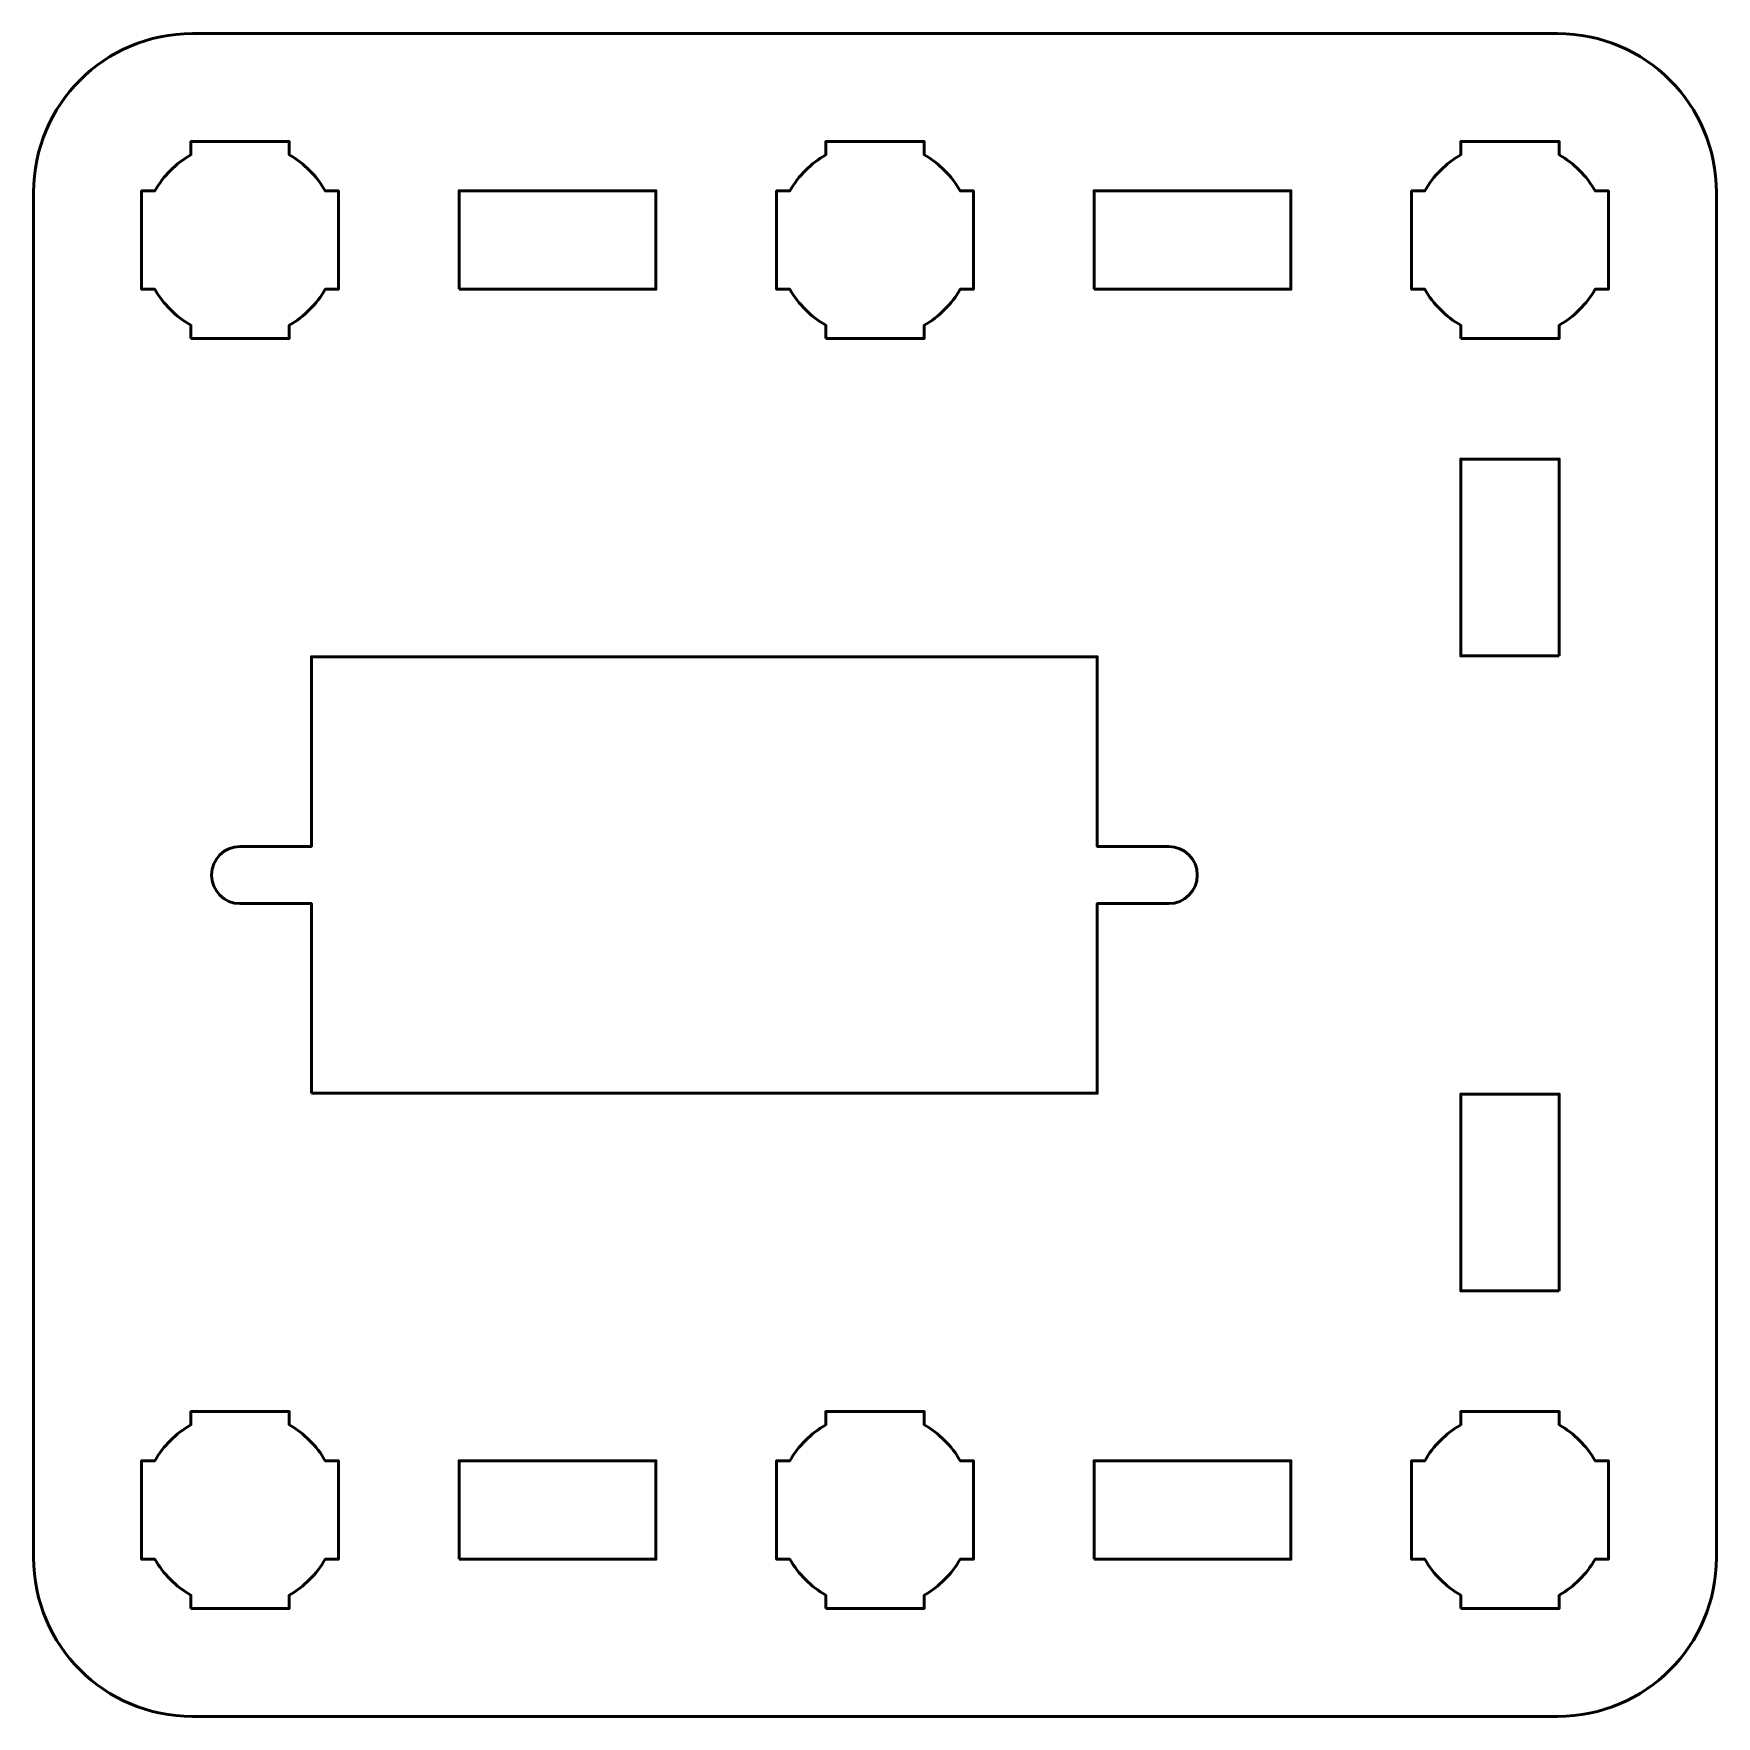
# Model space of a CAD drawing. Header units: centimetres. Extents: x -13.2 to 8.2, y 2.5 to 7.8.
# Drawn here: x -13.15 to -7.85, y 2.5 to 7.8 of the extents above; entities that cross this region are included whole.
import ezdxf

# ---------------------------------------------------------------- set-up
doc = ezdxf.new("R2010")
doc.units = ezdxf.units.CM
doc.header["$MEASUREMENT"] = 0
doc.layers.add('Layer 1', color=7, linetype='Continuous')

msp = doc.modelspace()

# ---------------------------------------------------------------- linework, layer by layer
at = {"layer": 'Layer 1', "lineweight": 53}
for points, knots in [([(-13.15001, 3.20017), (-13.15001, 3.20017), (-13.15003, 3.00006), (-13.15003, 3.00006), (-13.15003, 3.00006), (-13.15003, 2.72306), (-12.92694, 2.49997), (-12.64994, 2.49997), (-12.64994, 2.49997), (-12.64994, 2.49997), (-8.35007, 2.49997), (-8.35007, 2.49997), (-8.35007, 2.49997), (-8.07293, 2.49997), (-7.84997, 2.72306), (-7.84997, 3.00006), (-7.84997, 3.00006), (-7.84997, 3.00006), (-7.84997, 7.29993), (-7.84997, 7.29993), (-7.84997, 7.29993), (-7.84997, 7.57707), (-8.07293, 7.80003), (-8.35007, 7.80003), (-8.35007, 7.80003), (-8.35007, 7.80003), (-12.64994, 7.80003), (-12.64994, 7.80003), (-12.64994, 7.80003), (-12.92694, 7.80003), (-13.15003, 7.57707), (-13.15003, 7.29993), (-13.15003, 7.29993), (-13.15003, 7.29993), (-13.15003, 5.53445), (-13.15003, 5.53445), (-13.15003, 5.53445), (-13.15003, 5.53445), (-13.15001, 3.20017), (-13.15001, 3.20017)], [0, 0, 0, 0, 0.1, 0.1, 0.1, 0.1, 0.2, 0.2, 0.2, 0.2, 0.3, 0.3, 0.3, 0.3, 0.4, 0.4, 0.4, 0.4, 0.5, 0.5, 0.5, 0.5, 0.6, 0.6, 0.6, 0.6, 0.7, 0.7, 0.7, 0.7, 0.8, 0.8, 0.8, 0.8, 0.9, 0.9, 0.9, 0.9, 1, 1, 1, 1]), ([(-12.65493, 6.84), (-12.65493, 6.84), (-12.65493, 6.88145), (-12.65493, 6.88145), (-12.65493, 6.88145), (-12.70206, 6.90865), (-12.74124, 6.94794), (-12.76844, 6.99493), (-12.76844, 6.99493), (-12.76844, 6.99493), (-12.81, 6.99493), (-12.81, 6.99493), (-12.81, 6.99493), (-12.81, 6.99493), (-12.81, 7.15), (-12.81, 7.15), (-12.81, 7.15), (-12.81, 7.15), (-12.81, 7.30492), (-12.81, 7.30492), (-12.81, 7.30492), (-12.81, 7.30492), (-12.76844, 7.30492), (-12.76844, 7.30492), (-12.76844, 7.30492), (-12.74124, 7.35206), (-12.70206, 7.39121), (-12.65493, 7.4184), (-12.65493, 7.4184), (-12.65493, 7.4184), (-12.65493, 7.45999), (-12.65493, 7.45999), (-12.65493, 7.45999), (-12.65493, 7.45999), (-12.5, 7.45999), (-12.5, 7.45999), (-12.5, 7.45999), (-12.5, 7.45999), (-12.34492, 7.45999), (-12.34492, 7.45999), (-12.34492, 7.45999), (-12.34492, 7.45999), (-12.34492, 7.4184), (-12.34492, 7.4184), (-12.34492, 7.4184), (-12.29794, 7.39121), (-12.25864, 7.35206), (-12.23144, 7.30492), (-12.23144, 7.30492), (-12.23144, 7.30492), (-12.19, 7.30492), (-12.19, 7.30492), (-12.19, 7.30492), (-12.19, 7.30492), (-12.19, 7.15), (-12.19, 7.15), (-12.19, 7.15), (-12.19, 7.15), (-12.19, 6.99493), (-12.19, 6.99493), (-12.19, 6.99493), (-12.19, 6.99493), (-12.23144, 6.99493), (-12.23144, 6.99493), (-12.23144, 6.99493), (-12.25864, 6.94794), (-12.29794, 6.90865), (-12.34492, 6.88145), (-12.34492, 6.88145), (-12.34492, 6.88145), (-12.34492, 6.84), (-12.34492, 6.84), (-12.34492, 6.84), (-12.34492, 6.84), (-12.5, 6.84), (-12.5, 6.84), (-12.5, 6.84), (-12.5, 6.84), (-12.65493, 6.84), (-12.65493, 6.84)], [0, 0, 0, 0, 0.05, 0.05, 0.05, 0.05, 0.1, 0.1, 0.1, 0.1, 0.15, 0.15, 0.15, 0.15, 0.2, 0.2, 0.2, 0.2, 0.25, 0.25, 0.25, 0.25, 0.3, 0.3, 0.3, 0.3, 0.35, 0.35, 0.35, 0.35, 0.4, 0.4, 0.4, 0.4, 0.45, 0.45, 0.45, 0.45, 0.5, 0.5, 0.5, 0.5, 0.55, 0.55, 0.55, 0.55, 0.6, 0.6, 0.6, 0.6, 0.65, 0.65, 0.65, 0.65, 0.7, 0.7, 0.7, 0.7, 0.75, 0.75, 0.75, 0.75, 0.8, 0.8, 0.8, 0.8, 0.85, 0.85, 0.85, 0.85, 0.9, 0.9, 0.9, 0.9, 0.95, 0.95, 0.95, 0.95, 1, 1, 1, 1]), ([(-10.65493, 6.84), (-10.65493, 6.84), (-10.65493, 6.88145), (-10.65493, 6.88145), (-10.65493, 6.88145), (-10.70206, 6.90865), (-10.74124, 6.94794), (-10.76844, 6.99493), (-10.76844, 6.99493), (-10.76844, 6.99493), (-10.81, 6.99493), (-10.81, 6.99493), (-10.81, 6.99493), (-10.81, 6.99493), (-10.81, 7.15), (-10.81, 7.15), (-10.81, 7.15), (-10.81, 7.15), (-10.81, 7.30492), (-10.81, 7.30492), (-10.81, 7.30492), (-10.81, 7.30492), (-10.76844, 7.30492), (-10.76844, 7.30492), (-10.76844, 7.30492), (-10.74124, 7.35206), (-10.70206, 7.39121), (-10.65493, 7.4184), (-10.65493, 7.4184), (-10.65493, 7.4184), (-10.65493, 7.45999), (-10.65493, 7.45999), (-10.65493, 7.45999), (-10.65493, 7.45999), (-10.5, 7.45999), (-10.5, 7.45999), (-10.5, 7.45999), (-10.5, 7.45999), (-10.34492, 7.45999), (-10.34492, 7.45999), (-10.34492, 7.45999), (-10.34492, 7.45999), (-10.34492, 7.4184), (-10.34492, 7.4184), (-10.34492, 7.4184), (-10.29794, 7.39121), (-10.25864, 7.35206), (-10.23144, 7.30492), (-10.23144, 7.30492), (-10.23144, 7.30492), (-10.19, 7.30492), (-10.19, 7.30492), (-10.19, 7.30492), (-10.19, 7.30492), (-10.19, 7.15), (-10.19, 7.15), (-10.19, 7.15), (-10.19, 7.15), (-10.19, 6.99493), (-10.19, 6.99493), (-10.19, 6.99493), (-10.19, 6.99493), (-10.23144, 6.99493), (-10.23144, 6.99493), (-10.23144, 6.99493), (-10.25864, 6.94794), (-10.29794, 6.90865), (-10.34492, 6.88145), (-10.34492, 6.88145), (-10.34492, 6.88145), (-10.34492, 6.84), (-10.34492, 6.84), (-10.34492, 6.84), (-10.34492, 6.84), (-10.5, 6.84), (-10.5, 6.84), (-10.5, 6.84), (-10.5, 6.84), (-10.65493, 6.84), (-10.65493, 6.84)], [0, 0, 0, 0, 0.05, 0.05, 0.05, 0.05, 0.1, 0.1, 0.1, 0.1, 0.15, 0.15, 0.15, 0.15, 0.2, 0.2, 0.2, 0.2, 0.25, 0.25, 0.25, 0.25, 0.3, 0.3, 0.3, 0.3, 0.35, 0.35, 0.35, 0.35, 0.4, 0.4, 0.4, 0.4, 0.45, 0.45, 0.45, 0.45, 0.5, 0.5, 0.5, 0.5, 0.55, 0.55, 0.55, 0.55, 0.6, 0.6, 0.6, 0.6, 0.65, 0.65, 0.65, 0.65, 0.7, 0.7, 0.7, 0.7, 0.75, 0.75, 0.75, 0.75, 0.8, 0.8, 0.8, 0.8, 0.85, 0.85, 0.85, 0.85, 0.9, 0.9, 0.9, 0.9, 0.95, 0.95, 0.95, 0.95, 1, 1, 1, 1]), ([(-8.65493, 6.84), (-8.65493, 6.84), (-8.65493, 6.88145), (-8.65493, 6.88145), (-8.65493, 6.88145), (-8.70206, 6.90865), (-8.74124, 6.94794), (-8.76844, 6.99493), (-8.76844, 6.99493), (-8.76844, 6.99493), (-8.81, 6.99493), (-8.81, 6.99493), (-8.81, 6.99493), (-8.81, 6.99493), (-8.81, 7.15), (-8.81, 7.15), (-8.81, 7.15), (-8.81, 7.15), (-8.81, 7.30492), (-8.81, 7.30492), (-8.81, 7.30492), (-8.81, 7.30492), (-8.76844, 7.30492), (-8.76844, 7.30492), (-8.76844, 7.30492), (-8.74124, 7.35206), (-8.70206, 7.39121), (-8.65493, 7.4184), (-8.65493, 7.4184), (-8.65493, 7.4184), (-8.65493, 7.45999), (-8.65493, 7.45999), (-8.65493, 7.45999), (-8.65493, 7.45999), (-8.5, 7.45999), (-8.5, 7.45999), (-8.5, 7.45999), (-8.5, 7.45999), (-8.34492, 7.45999), (-8.34492, 7.45999), (-8.34492, 7.45999), (-8.34492, 7.45999), (-8.34492, 7.4184), (-8.34492, 7.4184), (-8.34492, 7.4184), (-8.29794, 7.39121), (-8.25864, 7.35206), (-8.23144, 7.30492), (-8.23144, 7.30492), (-8.23144, 7.30492), (-8.19, 7.30492), (-8.19, 7.30492), (-8.19, 7.30492), (-8.19, 7.30492), (-8.19, 7.15), (-8.19, 7.15), (-8.19, 7.15), (-8.19, 7.15), (-8.19, 6.99493), (-8.19, 6.99493), (-8.19, 6.99493), (-8.19, 6.99493), (-8.23144, 6.99493), (-8.23144, 6.99493), (-8.23144, 6.99493), (-8.25864, 6.94794), (-8.29794, 6.90865), (-8.34492, 6.88145), (-8.34492, 6.88145), (-8.34492, 6.88145), (-8.34492, 6.84), (-8.34492, 6.84), (-8.34492, 6.84), (-8.34492, 6.84), (-8.5, 6.84), (-8.5, 6.84), (-8.5, 6.84), (-8.5, 6.84), (-8.65493, 6.84), (-8.65493, 6.84)], [0, 0, 0, 0, 0.05, 0.05, 0.05, 0.05, 0.1, 0.1, 0.1, 0.1, 0.15, 0.15, 0.15, 0.15, 0.2, 0.2, 0.2, 0.2, 0.25, 0.25, 0.25, 0.25, 0.3, 0.3, 0.3, 0.3, 0.35, 0.35, 0.35, 0.35, 0.4, 0.4, 0.4, 0.4, 0.45, 0.45, 0.45, 0.45, 0.5, 0.5, 0.5, 0.5, 0.55, 0.55, 0.55, 0.55, 0.6, 0.6, 0.6, 0.6, 0.65, 0.65, 0.65, 0.65, 0.7, 0.7, 0.7, 0.7, 0.75, 0.75, 0.75, 0.75, 0.8, 0.8, 0.8, 0.8, 0.85, 0.85, 0.85, 0.85, 0.9, 0.9, 0.9, 0.9, 0.95, 0.95, 0.95, 0.95, 1, 1, 1, 1]), ([(-11.81, 6.995), (-11.81, 6.995), (-11.81, 7.305), (-11.81, 7.305), (-11.81, 7.305), (-11.81, 7.305), (-11.19, 7.305), (-11.19, 7.305), (-11.19, 7.305), (-11.19, 7.305), (-11.19, 6.995), (-11.19, 6.995), (-11.19, 6.995), (-11.19, 6.995), (-11.81, 6.995), (-11.81, 6.995)], [0, 0, 0, 0, 0.25, 0.25, 0.25, 0.25, 0.5, 0.5, 0.5, 0.5, 0.75, 0.75, 0.75, 0.75, 1, 1, 1, 1]), ([(-9.81, 6.995), (-9.81, 6.995), (-9.81, 7.305), (-9.81, 7.305), (-9.81, 7.305), (-9.81, 7.305), (-9.19, 7.305), (-9.19, 7.305), (-9.19, 7.305), (-9.19, 7.305), (-9.19, 6.995), (-9.19, 6.995), (-9.19, 6.995), (-9.19, 6.995), (-9.81, 6.995), (-9.81, 6.995)], [0, 0, 0, 0, 0.25, 0.25, 0.25, 0.25, 0.5, 0.5, 0.5, 0.5, 0.75, 0.75, 0.75, 0.75, 1, 1, 1, 1]), ([(-8.345, 5.84), (-8.345, 5.84), (-8.655, 5.84), (-8.655, 5.84), (-8.655, 5.84), (-8.655, 5.84), (-8.655, 6.46), (-8.655, 6.46), (-8.655, 6.46), (-8.655, 6.46), (-8.345, 6.46), (-8.345, 6.46), (-8.345, 6.46), (-8.345, 6.46), (-8.345, 5.84), (-8.345, 5.84)], [0, 0, 0, 0, 0.25, 0.25, 0.25, 0.25, 0.5, 0.5, 0.5, 0.5, 0.75, 0.75, 0.75, 0.75, 1, 1, 1, 1]), ([(-12.27495, 4.46247), (-12.27495, 4.46247), (-12.27495, 5.05997), (-12.27495, 5.05997), (-12.27495, 5.05997), (-12.27495, 5.05997), (-12.49996, 5.05997), (-12.49996, 5.05997), (-12.49996, 5.05997), (-12.54966, 5.05997), (-12.58996, 5.10027), (-12.58996, 5.14997), (-12.58996, 5.14997), (-12.58996, 5.19967), (-12.54966, 5.23997), (-12.49996, 5.23997), (-12.49996, 5.23997), (-12.49996, 5.23997), (-12.27495, 5.23997), (-12.27495, 5.23997), (-12.27495, 5.23997), (-12.27495, 5.23997), (-12.27495, 5.83747), (-12.27495, 5.83747), (-12.27495, 5.83747), (-11.33625, 5.83747), (-10.73866, 5.83747), (-9.79996, 5.83747), (-9.79996, 5.83747), (-9.79996, 5.83747), (-9.79996, 5.23997), (-9.79996, 5.23997), (-9.79996, 5.23997), (-9.79996, 5.23997), (-9.57496, 5.23997), (-9.57496, 5.23997), (-9.57496, 5.23997), (-9.52526, 5.23997), (-9.48496, 5.19967), (-9.48496, 5.14997), (-9.48496, 5.14997), (-9.48496, 5.10027), (-9.52526, 5.05997), (-9.57496, 5.05997), (-9.57496, 5.05997), (-9.57496, 5.05997), (-9.79996, 5.05997), (-9.79996, 5.05997), (-9.79996, 5.05997), (-9.79996, 5.05997), (-9.79996, 4.46247), (-9.79996, 4.46247), (-9.79996, 4.46247), (-10.76104, 4.46247), (-11.31387, 4.46247), (-12.27495, 4.46247)], [0, 0, 0, 0, 0.0714286, 0.0714286, 0.0714286, 0.0714286, 0.1428571, 0.1428571, 0.1428571, 0.1428571, 0.2142857, 0.2142857, 0.2142857, 0.2142857, 0.2857143, 0.2857143, 0.2857143, 0.2857143, 0.3571429, 0.3571429, 0.3571429, 0.3571429, 0.4285714, 0.4285714, 0.4285714, 0.4285714, 0.5, 0.5, 0.5, 0.5, 0.5714286, 0.5714286, 0.5714286, 0.5714286, 0.6428571, 0.6428571, 0.6428571, 0.6428571, 0.7142857, 0.7142857, 0.7142857, 0.7142857, 0.7857143, 0.7857143, 0.7857143, 0.7857143, 0.8571429, 0.8571429, 0.8571429, 0.8571429, 0.9285714, 0.9285714, 0.9285714, 0.9285714, 1, 1, 1, 1]), ([(-8.345, 3.84), (-8.345, 3.84), (-8.655, 3.84), (-8.655, 3.84), (-8.655, 3.84), (-8.655, 3.84), (-8.655, 4.46), (-8.655, 4.46), (-8.655, 4.46), (-8.655, 4.46), (-8.345, 4.46), (-8.345, 4.46), (-8.345, 4.46), (-8.345, 4.46), (-8.345, 3.84), (-8.345, 3.84)], [0, 0, 0, 0, 0.25, 0.25, 0.25, 0.25, 0.5, 0.5, 0.5, 0.5, 0.75, 0.75, 0.75, 0.75, 1, 1, 1, 1]), ([(-12.65493, 2.84), (-12.65493, 2.84), (-12.65493, 2.88145), (-12.65493, 2.88145), (-12.65493, 2.88145), (-12.70206, 2.90865), (-12.74124, 2.94794), (-12.76844, 2.99493), (-12.76844, 2.99493), (-12.76844, 2.99493), (-12.81, 2.99493), (-12.81, 2.99493), (-12.81, 2.99493), (-12.81, 2.99493), (-12.81, 3.15), (-12.81, 3.15), (-12.81, 3.15), (-12.81, 3.15), (-12.81, 3.30492), (-12.81, 3.30492), (-12.81, 3.30492), (-12.81, 3.30492), (-12.76844, 3.30492), (-12.76844, 3.30492), (-12.76844, 3.30492), (-12.74124, 3.35206), (-12.70206, 3.39121), (-12.65493, 3.4184), (-12.65493, 3.4184), (-12.65493, 3.4184), (-12.65493, 3.45999), (-12.65493, 3.45999), (-12.65493, 3.45999), (-12.65493, 3.45999), (-12.5, 3.45999), (-12.5, 3.45999), (-12.5, 3.45999), (-12.5, 3.45999), (-12.34492, 3.45999), (-12.34492, 3.45999), (-12.34492, 3.45999), (-12.34492, 3.45999), (-12.34492, 3.4184), (-12.34492, 3.4184), (-12.34492, 3.4184), (-12.29794, 3.39121), (-12.25864, 3.35206), (-12.23144, 3.30492), (-12.23144, 3.30492), (-12.23144, 3.30492), (-12.19, 3.30492), (-12.19, 3.30492), (-12.19, 3.30492), (-12.19, 3.30492), (-12.19, 3.15), (-12.19, 3.15), (-12.19, 3.15), (-12.19, 3.15), (-12.19, 2.99493), (-12.19, 2.99493), (-12.19, 2.99493), (-12.19, 2.99493), (-12.23144, 2.99493), (-12.23144, 2.99493), (-12.23144, 2.99493), (-12.25864, 2.94794), (-12.29794, 2.90865), (-12.34492, 2.88145), (-12.34492, 2.88145), (-12.34492, 2.88145), (-12.34492, 2.84), (-12.34492, 2.84), (-12.34492, 2.84), (-12.34492, 2.84), (-12.5, 2.84), (-12.5, 2.84), (-12.5, 2.84), (-12.5, 2.84), (-12.65493, 2.84), (-12.65493, 2.84)], [0, 0, 0, 0, 0.05, 0.05, 0.05, 0.05, 0.1, 0.1, 0.1, 0.1, 0.15, 0.15, 0.15, 0.15, 0.2, 0.2, 0.2, 0.2, 0.25, 0.25, 0.25, 0.25, 0.3, 0.3, 0.3, 0.3, 0.35, 0.35, 0.35, 0.35, 0.4, 0.4, 0.4, 0.4, 0.45, 0.45, 0.45, 0.45, 0.5, 0.5, 0.5, 0.5, 0.55, 0.55, 0.55, 0.55, 0.6, 0.6, 0.6, 0.6, 0.65, 0.65, 0.65, 0.65, 0.7, 0.7, 0.7, 0.7, 0.75, 0.75, 0.75, 0.75, 0.8, 0.8, 0.8, 0.8, 0.85, 0.85, 0.85, 0.85, 0.9, 0.9, 0.9, 0.9, 0.95, 0.95, 0.95, 0.95, 1, 1, 1, 1]), ([(-10.65493, 2.84), (-10.65493, 2.84), (-10.65493, 2.88145), (-10.65493, 2.88145), (-10.65493, 2.88145), (-10.70206, 2.90865), (-10.74124, 2.94794), (-10.76844, 2.99493), (-10.76844, 2.99493), (-10.76844, 2.99493), (-10.81, 2.99493), (-10.81, 2.99493), (-10.81, 2.99493), (-10.81, 2.99493), (-10.81, 3.15), (-10.81, 3.15), (-10.81, 3.15), (-10.81, 3.15), (-10.81, 3.30492), (-10.81, 3.30492), (-10.81, 3.30492), (-10.81, 3.30492), (-10.76844, 3.30492), (-10.76844, 3.30492), (-10.76844, 3.30492), (-10.74124, 3.35206), (-10.70206, 3.39121), (-10.65493, 3.4184), (-10.65493, 3.4184), (-10.65493, 3.4184), (-10.65493, 3.45999), (-10.65493, 3.45999), (-10.65493, 3.45999), (-10.65493, 3.45999), (-10.5, 3.45999), (-10.5, 3.45999), (-10.5, 3.45999), (-10.5, 3.45999), (-10.34492, 3.45999), (-10.34492, 3.45999), (-10.34492, 3.45999), (-10.34492, 3.45999), (-10.34492, 3.4184), (-10.34492, 3.4184), (-10.34492, 3.4184), (-10.29794, 3.39121), (-10.25864, 3.35206), (-10.23144, 3.30492), (-10.23144, 3.30492), (-10.23144, 3.30492), (-10.19, 3.30492), (-10.19, 3.30492), (-10.19, 3.30492), (-10.19, 3.30492), (-10.19, 3.15), (-10.19, 3.15), (-10.19, 3.15), (-10.19, 3.15), (-10.19, 2.99493), (-10.19, 2.99493), (-10.19, 2.99493), (-10.19, 2.99493), (-10.23144, 2.99493), (-10.23144, 2.99493), (-10.23144, 2.99493), (-10.25864, 2.94794), (-10.29794, 2.90865), (-10.34492, 2.88145), (-10.34492, 2.88145), (-10.34492, 2.88145), (-10.34492, 2.84), (-10.34492, 2.84), (-10.34492, 2.84), (-10.34492, 2.84), (-10.5, 2.84), (-10.5, 2.84), (-10.5, 2.84), (-10.5, 2.84), (-10.65493, 2.84), (-10.65493, 2.84)], [0, 0, 0, 0, 0.05, 0.05, 0.05, 0.05, 0.1, 0.1, 0.1, 0.1, 0.15, 0.15, 0.15, 0.15, 0.2, 0.2, 0.2, 0.2, 0.25, 0.25, 0.25, 0.25, 0.3, 0.3, 0.3, 0.3, 0.35, 0.35, 0.35, 0.35, 0.4, 0.4, 0.4, 0.4, 0.45, 0.45, 0.45, 0.45, 0.5, 0.5, 0.5, 0.5, 0.55, 0.55, 0.55, 0.55, 0.6, 0.6, 0.6, 0.6, 0.65, 0.65, 0.65, 0.65, 0.7, 0.7, 0.7, 0.7, 0.75, 0.75, 0.75, 0.75, 0.8, 0.8, 0.8, 0.8, 0.85, 0.85, 0.85, 0.85, 0.9, 0.9, 0.9, 0.9, 0.95, 0.95, 0.95, 0.95, 1, 1, 1, 1]), ([(-8.65493, 2.84), (-8.65493, 2.84), (-8.65493, 2.88145), (-8.65493, 2.88145), (-8.65493, 2.88145), (-8.70206, 2.90865), (-8.74124, 2.94794), (-8.76844, 2.99493), (-8.76844, 2.99493), (-8.76844, 2.99493), (-8.81, 2.99493), (-8.81, 2.99493), (-8.81, 2.99493), (-8.81, 2.99493), (-8.81, 3.15), (-8.81, 3.15), (-8.81, 3.15), (-8.81, 3.15), (-8.81, 3.30492), (-8.81, 3.30492), (-8.81, 3.30492), (-8.81, 3.30492), (-8.76844, 3.30492), (-8.76844, 3.30492), (-8.76844, 3.30492), (-8.74124, 3.35206), (-8.70206, 3.39121), (-8.65493, 3.4184), (-8.65493, 3.4184), (-8.65493, 3.4184), (-8.65493, 3.45999), (-8.65493, 3.45999), (-8.65493, 3.45999), (-8.65493, 3.45999), (-8.5, 3.45999), (-8.5, 3.45999), (-8.5, 3.45999), (-8.5, 3.45999), (-8.34492, 3.45999), (-8.34492, 3.45999), (-8.34492, 3.45999), (-8.34492, 3.45999), (-8.34492, 3.4184), (-8.34492, 3.4184), (-8.34492, 3.4184), (-8.29794, 3.39121), (-8.25864, 3.35206), (-8.23144, 3.30492), (-8.23144, 3.30492), (-8.23144, 3.30492), (-8.19, 3.30492), (-8.19, 3.30492), (-8.19, 3.30492), (-8.19, 3.30492), (-8.19, 3.15), (-8.19, 3.15), (-8.19, 3.15), (-8.19, 3.15), (-8.19, 2.99493), (-8.19, 2.99493), (-8.19, 2.99493), (-8.19, 2.99493), (-8.23144, 2.99493), (-8.23144, 2.99493), (-8.23144, 2.99493), (-8.25864, 2.94794), (-8.29794, 2.90865), (-8.34492, 2.88145), (-8.34492, 2.88145), (-8.34492, 2.88145), (-8.34492, 2.84), (-8.34492, 2.84), (-8.34492, 2.84), (-8.34492, 2.84), (-8.5, 2.84), (-8.5, 2.84), (-8.5, 2.84), (-8.5, 2.84), (-8.65493, 2.84), (-8.65493, 2.84)], [0, 0, 0, 0, 0.05, 0.05, 0.05, 0.05, 0.1, 0.1, 0.1, 0.1, 0.15, 0.15, 0.15, 0.15, 0.2, 0.2, 0.2, 0.2, 0.25, 0.25, 0.25, 0.25, 0.3, 0.3, 0.3, 0.3, 0.35, 0.35, 0.35, 0.35, 0.4, 0.4, 0.4, 0.4, 0.45, 0.45, 0.45, 0.45, 0.5, 0.5, 0.5, 0.5, 0.55, 0.55, 0.55, 0.55, 0.6, 0.6, 0.6, 0.6, 0.65, 0.65, 0.65, 0.65, 0.7, 0.7, 0.7, 0.7, 0.75, 0.75, 0.75, 0.75, 0.8, 0.8, 0.8, 0.8, 0.85, 0.85, 0.85, 0.85, 0.9, 0.9, 0.9, 0.9, 0.95, 0.95, 0.95, 0.95, 1, 1, 1, 1]), ([(-11.81, 2.995), (-11.81, 2.995), (-11.81, 3.305), (-11.81, 3.305), (-11.81, 3.305), (-11.81, 3.305), (-11.19, 3.305), (-11.19, 3.305), (-11.19, 3.305), (-11.19, 3.305), (-11.19, 2.995), (-11.19, 2.995), (-11.19, 2.995), (-11.19, 2.995), (-11.81, 2.995), (-11.81, 2.995)], [0, 0, 0, 0, 0.25, 0.25, 0.25, 0.25, 0.5, 0.5, 0.5, 0.5, 0.75, 0.75, 0.75, 0.75, 1, 1, 1, 1]), ([(-9.81, 2.995), (-9.81, 2.995), (-9.81, 3.305), (-9.81, 3.305), (-9.81, 3.305), (-9.81, 3.305), (-9.19, 3.305), (-9.19, 3.305), (-9.19, 3.305), (-9.19, 3.305), (-9.19, 2.995), (-9.19, 2.995), (-9.19, 2.995), (-9.19, 2.995), (-9.81, 2.995), (-9.81, 2.995)], [0, 0, 0, 0, 0.25, 0.25, 0.25, 0.25, 0.5, 0.5, 0.5, 0.5, 0.75, 0.75, 0.75, 0.75, 1, 1, 1, 1])]:
    msp.add_open_spline(points, degree=3, knots=knots, dxfattribs=at)

doc.saveas('drawing.dxf')
